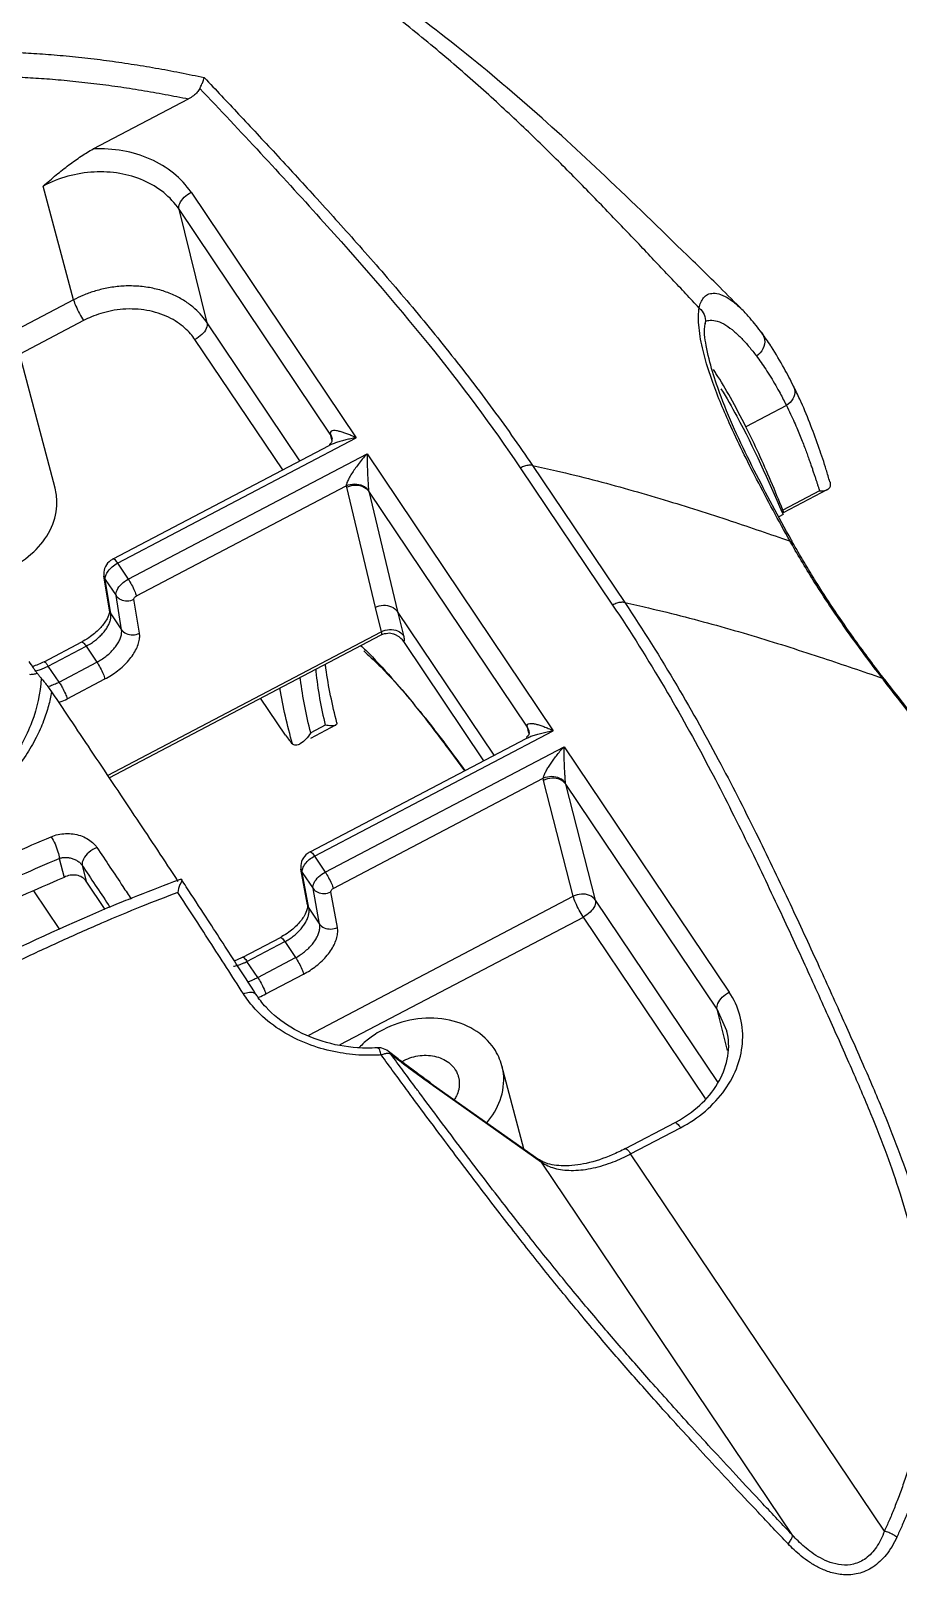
# Model space of a CAD drawing. Header units: inches. Extents: x 157915 to 159347, y -49911 to -48898.
# Drawn here: x 158928.62 to 158941.2, y -49774.02 to -49751.63 of the extents above; entities that cross this region are included whole.
import ezdxf

# ---------------------------------------------------------------- set-up
doc = ezdxf.new("R2010")
doc.units = ezdxf.units.IN
doc.header["$LTSCALE"] = 2
doc.header["$MEASUREMENT"] = 0
doc.layers.get('0').update_dxf_attribs({"linetype": 'CONTINUOUS'})

msp = doc.modelspace()

# ---------------------------------------------------------------- linework, layer by layer
at = {"color": 7, "linetype": 'Continuous'}
for p, q in [((158929.526, -49753.343), (158930.909, -49752.617)), ((158929.24, -49755.531), (158928.799, -49753.88)), ((158930.945, -49753.971), (158933.341, -49757.532)), ((158931.177, -49755.862), (158930.77, -49754.217)), ((158932.965, -49757.478), (158930.77, -49754.217)), ((158929.24, -49755.531), (158928.329, -49756.008)), ((158938.937, -49755.671), (158938.941, -49755.675)), ((158929.386, -49755.831), (158928.46, -49756.317)), ((158932.525, -49757.866), (158931.177, -49755.862)), ((158938.403, -49755.874), (158938.413, -49755.835)), ((158938.403, -49755.874), (158938.403, -49755.877)), ((158928.971, -49758.263), (158928.429, -49756.196)), ((158932.274, -49757.998), (158931.001, -49756.107)), ((158939.224, -49756.01), (158939.225, -49756.01)), ((158939.582, -49757.062), (158938.994, -49757.371)), ((158929.877, -49759.349), (158933.341, -49757.532)), ((158932.963, -49757.463), (158932.99, -49757.542)), ((158932.965, -49757.478), (158932.987, -49757.571)), ((158932.965, -49757.478), (158932.988, -49757.532)), ((158932.988, -49757.532), (158932.99, -49757.542)), ((158932.99, -49757.542), (158932.99, -49757.542)), ((158929.816, -49759.287), (158932.948, -49757.644)), ((158930.033, -49759.581), (158933.498, -49757.763)), ((158932.951, -49757.641), (158932.947, -49757.645)), ((158933.498, -49757.763), (158936.199, -49761.778)), ((158935.721, -49757.968), (158937.06, -49759.956)), ((158935.897, -49757.932), (158937.236, -49759.92)), ((158930.151, -49759.824), (158933.196, -49758.227)), ((158933.199, -49758.248), (158933.614, -49759.992)), ((158933.522, -49758.307), (158933.938, -49760.05)), ((158935.824, -49761.726), (158933.522, -49758.307)), ((158940.063, -49758.3), (158939.531, -49758.579)), ((158940.176, -49758.281), (158939.536, -49758.617)), ((158939.535, -49758.643), (158939.474, -49758.675)), ((158939.522, -49758.614), (158939.536, -49758.617)), ((158939.522, -49758.614), (158939.535, -49758.643)), ((158939.634, -49759.028), (158939.689, -49759.078)), ((158939.689, -49759.078), (158939.689, -49759.078)), ((158929.877, -49759.349), (158930.033, -49759.581)), ((158929.76, -49760.031), (158929.679, -49759.537)), ((158929.679, -49759.537), (158929.7, -49759.588)), ((158929.781, -49760.082), (158929.7, -49759.588)), ((158929.7, -49759.588), (158929.856, -49759.82)), ((158929.76, -49760.031), (158929.781, -49760.082)), ((158929.937, -49760.314), (158929.856, -49759.82)), ((158930.196, -49760.366), (158930.116, -49759.872)), ((158933.614, -49759.992), (158933.703, -49760.343)), ((158929.781, -49760.082), (158929.937, -49760.314)), ((158933.938, -49760.05), (158934.026, -49760.4)), ((158935.341, -49762.135), (158933.938, -49760.05)), ((158929.733, -49762.426), (158933.703, -49760.343)), ((158929.755, -49762.46), (158933.703, -49760.388)), ((158928.812, -49760.779), (158929.361, -49760.491)), ((158928.873, -49760.841), (158929.422, -49760.553)), ((158929.422, -49760.553), (158929.578, -49760.785)), ((158935.192, -49762.213), (158934.031, -49760.487)), ((158929.029, -49761.073), (158928.873, -49760.841)), ((158929.029, -49761.073), (158929.578, -49760.785)), ((158929.147, -49761.316), (158929.696, -49761.028)), ((158940.972, -49761.016), (158941.008, -49761.036)), ((158932.316, -49761.844), (158931.954, -49761.306)), ((158933.041, -49761.699), (158932.678, -49761.89)), ((158932.891, -49761.696), (158932.68, -49761.807)), ((158932.735, -49763.596), (158936.199, -49761.778)), ((158935.847, -49761.781), (158935.821, -49761.715)), ((158935.846, -49761.775), (158935.824, -49761.726)), ((158935.846, -49761.813), (158935.824, -49761.726)), ((158935.847, -49761.782), (158935.847, -49761.781)), ((158932.674, -49763.534), (158935.806, -49761.891)), ((158932.891, -49763.828), (158936.356, -49762.01)), ((158935.809, -49761.888), (158935.805, -49761.891)), ((158936.356, -49762.01), (158938.752, -49765.571)), ((158933.008, -49764.067), (158936.054, -49762.469)), ((158936.489, -49764.18), (158936.059, -49762.501)), ((158938.576, -49765.816), (158936.381, -49762.554)), ((158936.811, -49764.234), (158936.381, -49762.554)), ((158932.735, -49763.596), (158932.891, -49763.828)), ((158929.031, -49763.63), (158929.103, -49763.905)), ((158929.366, -49763.732), (158929.425, -49763.96)), ((158932.539, -49763.788), (158932.559, -49763.836)), ((158932.634, -49764.303), (158932.539, -49763.788)), ((158932.559, -49763.836), (158932.715, -49764.068)), ((158932.653, -49764.35), (158932.559, -49763.836)), ((158929.103, -49763.905), (158929.082, -49763.916)), ((158929.701, -49764.369), (158929.425, -49763.96)), ((158930.802, -49763.931), (158930.803, -49763.932)), ((158928.66, -49764.099), (158929.037, -49764.661)), ((158932.651, -49766.194), (158936.489, -49764.18)), ((158932.809, -49764.582), (158932.715, -49764.068)), ((158933.068, -49764.63), (158932.973, -49764.116)), ((158938.591, -49766.878), (158936.811, -49764.234)), ((158932.634, -49764.303), (158932.653, -49764.35)), ((158932.653, -49764.35), (158932.809, -49764.582)), ((158933.109, -49766.33), (158936.636, -49764.48)), ((158938.407, -49767.111), (158936.636, -49764.48)), ((158931.695, -49765.063), (158932.244, -49764.775)), ((158931.756, -49765.125), (158932.305, -49764.837)), ((158932.305, -49764.837), (158932.461, -49765.069)), ((158931.912, -49765.357), (158931.756, -49765.125)), ((158931.912, -49765.357), (158932.461, -49765.069)), ((158932.029, -49765.596), (158932.578, -49765.308)), ((158938.716, -49766.13), (158938.576, -49765.816)), ((158938.725, -49766.416), (158938.576, -49765.816)), ((158938.717, -49766.132), (158938.716, -49766.13)), ((158933.645, -49766.377), (158933.645, -49766.377)), ((158933.808, -49766.428), (158933.84, -49766.463)), ((158935.771, -49767.84), (158935.455, -49766.636)), ((158934.43, -49766.892), (158935.989, -49767.994)), ((158934.43, -49766.892), (158934.471, -49766.934)), ((158934.471, -49766.934), (158936.03, -49768.036)), ((158937.245, -49767.838), (158937.969, -49767.459)), ((158937.321, -49767.916), (158938.045, -49767.536)), ((158935.989, -49767.994), (158936.03, -49768.036)), ((158939.67, -49773.444), (158936.03, -49768.036)), ((158941.003, -49773.386), (158937.321, -49767.916))]:
    msp.add_line(p, q, dxfattribs=at)
for points in [[(158933.521, -49758.296), (158933.521, -49758.302), (158933.522, -49758.307)], [(158935.824, -49761.726), (158935.822, -49761.72), (158935.821, -49761.715)]]:
    msp.add_lwpolyline(points, dxfattribs=at)
for points, start_tangent, end_tangent in [([(158929.508, -49748.835), (158929.348, -49748.805), (158928.873, -49748.731), (158928.489, -49748.68), (158928.181, -49748.637), (158927.93, -49748.598), (158927.738, -49748.563), (158927.56, -49748.528), (158927.342, -49748.481), (158927.029, -49748.413), (158926.588, -49748.323), (158926.04, -49748.223), (158925.309, -49748.118), (158924.483, -49748.052), (158923.575, -49748.053), (158922.637, -49748.147), (158921.588, -49748.376), (158920.447, -49748.759), (158919.158, -49749.345), (158917.816, -49750.141), (158916.641, -49751.023), (158915.522, -49751.956), (158914.472, -49752.786), (158913.501, -49753.417), (158912.564, -49753.884), (158911.508, -49754.295), (158910.214, -49754.735), (158908.629, -49755.249), (158906.858, -49755.78), (158905.314, -49756.229), (158903.953, -49756.66), (158902.741, -49757.098), (158901.664, -49757.539), (158900.691, -49757.983), (158899.81, -49758.435), (158899.012, -49758.892), (158898.287, -49759.349), (158897.621, -49759.798), (158897.006, -49760.235), (158896.432, -49760.659), (158895.896, -49761.067), (158895.39, -49761.463), (158894.916, -49761.852), (158894.478, -49762.236), (158894.078, -49762.614), (158893.718, -49762.978), (158893.401, -49763.321), (158893.158, -49763.6)], (-0.980073, 0.19864), (-0.650439, -0.759558)), ([(158938.317, -49755.65), (158938.123, -49755.443), (158937.922, -49755.231), (158937.714, -49755.011), (158937.499, -49754.784), (158937.276, -49754.55), (158937.046, -49754.309), (158936.808, -49754.063), (158936.562, -49753.811), (158936.307, -49753.554), (158936.043, -49753.294), (158935.771, -49753.031), (158935.486, -49752.764), (158935.188, -49752.492), (158934.877, -49752.217), (158934.551, -49751.938), (158934.208, -49751.655), (158933.85, -49751.37), (158933.481, -49751.087), (158933.102, -49750.807), (158932.717, -49750.534), (158932.335, -49750.273), (158931.959, -49750.027), (158931.591, -49749.797), (158931.236, -49749.585), (158930.894, -49749.393), (158930.562, -49749.221), (158930.239, -49749.072), (158929.923, -49748.949), (158929.61, -49748.858), (158929.517, -49748.837)], (-0.684323, 0.729179), (-0.979539, 0.201256)), ([(158938.615, -49755.349), (158938.142, -49754.885), (158936.952, -49753.738), (158935.822, -49752.708), (158934.643, -49751.732), (158933.486, -49750.882), (158932.421, -49750.177), (158931.43, -49749.589), (158930.34, -49749.075), (158929.516, -49748.839)], (-0.71095, 0.703242), (-0.980018, 0.198911)), ([(158924.737, -49752.334), (158925.087, -49752.244), (158925.401, -49752.172), (158925.684, -49752.116), (158925.94, -49752.071), (158926.167, -49752.036), (158926.366, -49752.01), (158926.544, -49751.99), (158926.708, -49751.974), (158926.862, -49751.961), (158927.016, -49751.951), (158927.182, -49751.942), (158927.37, -49751.935), (158927.579, -49751.931), (158927.81, -49751.93), (158928.067, -49751.933), (158928.353, -49751.941), (158928.666, -49751.957), (158929.001, -49751.982), (158929.358, -49752.016), (158929.718, -49752.059), (158930.075, -49752.111), (158930.431, -49752.169), (158930.784, -49752.235), (158931.136, -49752.308)], (0.965415, 0.260719), (0.977319, -0.211772)), ([(158927.163, -49752.3), (158927.337, -49752.293), (158927.531, -49752.288), (158927.745, -49752.286), (158927.983, -49752.287), (158928.247, -49752.293), (158928.538, -49752.305), (158928.851, -49752.325), (158929.187, -49752.354), (158929.535, -49752.392), (158929.881, -49752.438), (158930.226, -49752.491), (158930.569, -49752.551), (158930.909, -49752.617)], (0.998753, 0.049916), (0.979559, -0.201155)), ([(158931.072, -49752.465), (158931.103, -49752.4), (158931.124, -49752.347), (158931.136, -49752.308)], (0.456644, 0.88965), (0.194619, 0.980879)), ([(158931.136, -49752.308), (158931.635, -49752.837), (158932.168, -49753.408), (158932.737, -49754.026), (158933.346, -49754.703), (158933.99, -49755.442), (158934.643, -49756.233), (158935.285, -49757.066), (158935.897, -49757.932)], (0.688734, -0.725014), (0.55833, -0.829619)), ([(158931.072, -49752.465), (158931.034, -49752.521), (158930.979, -49752.572), (158930.909, -49752.617)], (-0.456644, -0.88965), (-0.885505, -0.46463)), ([(158931.072, -49752.465), (158932.82, -49754.35), (158934.393, -49756.178), (158935.721, -49757.968)], (0.687787, -0.725913), (0.558331, -0.829618)), ([(158928.799, -49753.88), (158928.99, -49753.719), (158929.173, -49753.575), (158929.351, -49753.448), (158929.526, -49753.343)], (0.762771, 0.646668), (0.885505, 0.46463)), ([(158930.945, -49753.971), (158930.691, -49753.695), (158930.353, -49753.49), (158929.957, -49753.37), (158929.526, -49753.343)], (-0.55833, 0.829619), (-0.998966, -0.045474)), ([(158930.77, -49754.217), (158930.548, -49753.976), (158930.255, -49753.8), (158929.91, -49753.698), (158929.537, -49753.677), (158929.158, -49753.739), (158928.799, -49753.88)], (-0.55833, 0.829619), (-0.885505, -0.46463)), ([(158930.77, -49754.217), (158930.781, -49754.134), (158930.845, -49754.044), (158930.945, -49753.971)], (-0.240085, 0.970752), (0.885505, 0.46463)), ([(158931.177, -49755.862), (158931.1, -49755.762), (158931, -49755.661), (158930.872, -49755.561), (158930.717, -49755.473), (158930.538, -49755.402), (158930.341, -49755.354), (158930.134, -49755.331), (158929.924, -49755.334), (158929.722, -49755.362), (158929.537, -49755.408), (158929.377, -49755.466), (158929.24, -49755.531)], (-0.55833, 0.829619), (-0.885505, -0.46463)), ([(158929.24, -49755.531), (158929.273, -49755.621), (158929.326, -49755.731), (158929.386, -49755.831)], (0.257904, -0.966171), (0.55833, -0.829619)), ([(158938.317, -49755.65), (158938.34, -49755.569), (158938.38, -49755.502), (158938.439, -49755.454), (158938.52, -49755.435), (158938.626, -49755.453), (158938.752, -49755.517), (158938.873, -49755.611), (158938.937, -49755.671)], (0.186439, 0.982467), (0.708537, -0.705673)), ([(158938.942, -49755.675), (158938.615, -49755.349)], (-0.707339, 0.706874), (-0.71095, 0.703242)), ([(158931.001, -49756.107), (158930.937, -49756.024), (158930.854, -49755.939), (158930.747, -49755.857), (158930.618, -49755.783), (158930.469, -49755.724), (158930.305, -49755.684), (158930.132, -49755.665), (158929.957, -49755.667), (158929.789, -49755.69), (158929.634, -49755.729), (158929.501, -49755.778), (158929.386, -49755.831)], (-0.55833, 0.829619), (-0.885505, -0.46463)), ([(158938.308, -49755.872), (158938.317, -49755.65)], (-0.065513, 0.997852), (0.183913, 0.982943)), ([(158938.317, -49755.65), (158938.389, -49755.745), (158938.405, -49755.861), (158938.403, -49755.874)], (0.778436, -0.627724), (-0.172002, -0.985097)), ([(158939.225, -49756.01), (158939.055, -49755.798), (158938.937, -49755.671)], (-0.596737, 0.802437), (-0.708672, 0.705538)), ([(158931.177, -49755.862), (158931.166, -49755.944), (158931.101, -49756.034), (158931.001, -49756.107)], (0.240085, -0.970752), (-0.885505, -0.46463)), ([(158938.31, -49755.894), (158938.308, -49755.872)], (-0.078966, 0.996877), (-0.065513, 0.997852)), ([(158938.363, -49756.225), (158938.31, -49755.894)], (-0.223389, 0.974729), (-0.078966, 0.996877)), ([(158939.655, -49759.017), (158939.115, -49758.003), (158938.634, -49756.936), (158938.418, -49756.195), (158938.402, -49755.877)], (-0.487096, 0.873349), (0.190257, 0.981734)), ([(158938.41, -49755.841), (158938.474, -49755.826)], (0.925792, 0.378034), (0.997594, 0.069333)), ([(158938.474, -49755.826), (158938.578, -49755.84), (158938.702, -49755.898)], (0.997594, 0.069333), (0.850306, -0.526288)), ([(158938.702, -49755.898), (158938.821, -49755.986), (158938.933, -49756.092)], (0.850306, -0.526288), (0.694031, -0.719945)), ([(158939.634, -49759.028), (158939.15, -49758.133), (158938.753, -49757.315), (158938.499, -49756.687), (158938.363, -49756.225)], (-0.489409, 0.872054), (-0.223389, 0.974729)), ([(158938.933, -49756.092), (158939.04, -49756.211)], (0.694031, -0.719945), (0.644945, -0.764229)), ([(158939.04, -49756.211), (158939.146, -49756.344)], (0.644945, -0.764229), (0.606539, -0.795053)), ([(158939.224, -49756.011), (158939.264, -49756.107), (158939.242, -49756.241), (158939.147, -49756.346)], (0.590078, -0.807347), (-0.847661, -0.530538)), ([(158939.355, -49756.199), (158939.225, -49756.01)], (-0.545884, 0.837861), (-0.595238, 0.803549)), ([(158939.365, -49756.213), (158939.357, -49756.202), (158939.355, -49756.199)], (-0.542566, 0.840013), (-0.545884, 0.837861)), ([(158939.684, -49756.781), (158939.548, -49756.521), (158939.365, -49756.213)], (-0.448669, 0.893698), (-0.542566, 0.840013)), ([(158939.146, -49756.344), (158939.281, -49756.535), (158939.426, -49756.772)], (0.604813, -0.796367), (0.497539, -0.867442)), ([(158938.994, -49757.371), (158938.77, -49756.948), (158938.56, -49756.597), (158938.523, -49756.542)], (-0.453983, 0.89101), (-0.569023, 0.822321)), ([(158938.632, -49756.82), (158938.862, -49757.219), (158939.522, -49758.614)], (0.524315, -0.851524), (0.40402, -0.91475)), ([(158939.426, -49756.772), (158939.49, -49756.886)], (0.497539, -0.867442), (0.47795, -0.878387)), ([(158939.49, -49756.886), (158939.582, -49757.062)], (0.47795, -0.878387), (0.453542, -0.891235)), ([(158939.684, -49756.781), (158939.703, -49756.845), (158939.675, -49756.966), (158939.582, -49757.062)], (0.444381, -0.895838), (-0.852726, -0.522359)), ([(158939.775, -49756.97), (158939.684, -49756.781)], (-0.415448, 0.909617), (-0.448354, 0.893856)), ([(158939.582, -49757.062), (158939.643, -49757.188), (158939.696, -49757.304), (158939.742, -49757.411), (158939.783, -49757.509), (158939.819, -49757.601), (158939.852, -49757.686), (158939.881, -49757.765), (158939.908, -49757.839), (158939.931, -49757.906), (158939.953, -49757.968), (158939.972, -49758.025), (158939.99, -49758.077), (158940.006, -49758.125), (158940.021, -49758.171), (158940.035, -49758.215), (158940.049, -49758.258)], (0.44858, -0.893743), (0.310286, -0.950643)), ([(158939.795, -49757.014), (158939.775, -49756.97)], (-0.408497, 0.91276), (-0.415448, 0.909617)), ([(158940.16, -49757.994), (158940.056, -49757.684), (158939.937, -49757.356), (158939.795, -49757.014)], (-0.282311, 0.959323), (-0.408497, 0.91276)), ([(158933.341, -49757.532), (158933.277, -49757.502), (158933.219, -49757.478), (158933.163, -49757.457), (158933.108, -49757.441), (158933.057, -49757.43), (158933.011, -49757.427), (158932.976, -49757.435), (158932.963, -49757.463)], (-0.900551, 0.434751), (0.055111, -0.99848)), ([(158932.963, -49757.463), (158932.965, -49757.478)], (0.050442, -0.998727), (0.222919, -0.974837)), ([(158932.986, -49757.543), (158932.989, -49757.563), (158932.978, -49757.605)], (0.187564, -0.982252), (-0.650686, -0.759347)), ([(158933.341, -49757.532), (158933.263, -49757.545), (158933.192, -49757.561), (158933.122, -49757.579), (158933.054, -49757.6), (158932.99, -49757.624)], (-0.98768, -0.156485), (-0.919346, -0.39345)), ([(158939.531, -49758.579), (158939.358, -49758.162), (158939.18, -49757.758), (158938.994, -49757.371)], (-0.381347, 0.924432), (-0.453983, 0.89101)), ([(158932.978, -49757.605), (158932.955, -49757.636)], (-0.650686, -0.759347), (0.776382, -0.630263)), ([(158932.99, -49757.624), (158932.947, -49757.644)], (-0.919346, -0.39345), (-0.886557, -0.46262)), ([(158933.498, -49757.763), (158933.429, -49757.842), (158933.371, -49757.916), (158933.32, -49757.985), (158933.274, -49758.054), (158933.235, -49758.12), (158933.207, -49758.18), (158933.196, -49758.227)], (-0.672499, -0.740098), (-0.031443, -0.999506)), ([(158933.498, -49757.763), (158933.498, -49757.856), (158933.501, -49757.942), (158933.503, -49758.023), (158933.507, -49758.103), (158933.512, -49758.179), (158933.516, -49758.246), (158933.521, -49758.296)], (0.002515, -0.999997), (0.095338, -0.995445)), ([(158935.897, -49757.932), (158935.844, -49757.929), (158935.784, -49757.941), (158935.721, -49757.968)], (-0.977484, 0.211008), (-0.885505, -0.46463)), ([(158935.897, -49757.932), (158936.244, -49758.01), (158936.775, -49758.14), (158937.808, -49758.43), (158938.779, -49758.738), (158939.634, -49759.028)], (0.977484, -0.211008), (0.94496, -0.327185)), ([(158940.213, -49758.17), (158940.16, -49757.994)], (-0.329393, 0.944193), (-0.282311, 0.959323)), ([(158933.196, -49758.227), (158933.317, -49758.2), (158933.436, -49758.226), (158933.521, -49758.296)], (0.906739, 0.421693), (0.553601, -0.832782)), ([(158933.196, -49758.227), (158933.199, -49758.248)], (0.110959, -0.993825), (0.231708, -0.972785)), ([(158933.199, -49758.248), (158933.32, -49758.216), (158933.438, -49758.237), (158933.522, -49758.307)], (0.887769, 0.460289), (0.55486, -0.831944)), ([(158940.177, -49758.281), (158940.185, -49758.276), (158940.216, -49758.244), (158940.223, -49758.2)], (0.882548, 0.470222), (-0.095245, 0.995454)), ([(158940.223, -49758.2), (158940.215, -49758.169)], (-0.095245, 0.995454), (-0.382301, 0.924038)), ([(158928.363, -49759.397), (158928.699, -49759.149), (158928.92, -49758.826), (158928.998, -49758.47), (158928.971, -49758.262)], (0.885505, 0.46463), (-0.253511, 0.967332)), ([(158940.049, -49758.258), (158940.063, -49758.3)], (0.310286, -0.950643), (0.306388, -0.951907)), ([(158940.063, -49758.301), (158940.135, -49758.296), (158940.177, -49758.281)], (0.998989, -0.044951), (0.882548, 0.470222)), ([(158939.54, -49758.605), (158939.531, -49758.579)], (-0.153864, 0.988092), (-0.381347, 0.924432)), ([(158939.536, -49758.617), (158939.54, -49758.605)], (0.95491, 0.296896), (-0.153864, 0.988092)), ([(158939.669, -49759.09), (158939.634, -49759.028)], (-0.494049, 0.869434), (-0.488934, 0.872321)), ([(158939.689, -49759.078), (158939.655, -49759.017)], (-0.488814, 0.872388), (-0.487096, 0.873349)), ([(158940.972, -49761.016), (158940.465, -49760.334), (158940.017, -49759.668), (158939.669, -49759.09)], (-0.612631, 0.790369), (-0.494049, 0.869434)), ([(158940.985, -49761.007), (158940.55, -49760.422), (158940.036, -49759.659), (158939.689, -49759.078)], (-0.611203, 0.791474), (-0.488958, 0.872307)), ([(158929.777, -49759.312), (158929.702, -49759.399)], (-0.798367, -0.602171), (-0.458327, -0.888784)), ([(158929.816, -49759.287), (158929.777, -49759.312)], (-0.885679, -0.464298), (-0.798367, -0.602171)), ([(158929.801, -49759.4), (158929.877, -49759.349)], (0.766878, 0.641793), (0.885435, 0.464763)), ([(158929.816, -49759.288), (158929.837, -49759.298), (158929.877, -49759.349)], (0.994939, 0.100484), (0.55833, -0.829619)), ([(158929.702, -49759.399), (158929.677, -49759.51)], (-0.458327, -0.888784), (0.035888, -0.999356)), ([(158929.677, -49759.51), (158929.679, -49759.535)], (0.035888, -0.999356), (0.155543, -0.987829)), ([(158929.7, -49759.588), (158929.706, -49759.529), (158929.742, -49759.463), (158929.801, -49759.4)], (-0.169759, 0.985486), (0.766878, 0.641793)), ([(158929.856, -49759.82), (158929.871, -49759.739), (158929.935, -49759.652), (158930.033, -49759.581)], (-0.169745, 0.985488), (0.885445, 0.464745)), ([(158930.033, -49759.581), (158930.082, -49759.663), (158930.125, -49759.752), (158930.151, -49759.824)], (0.55833, -0.829619), (0.245902, -0.969295)), ([(158929.759, -49760.031), (158929.76, -49760.055), (158929.726, -49760.154)], (0.140571, -0.990071), (-0.486411, -0.87373)), ([(158929.856, -49759.82), (158929.9, -49759.863)], (0.554128, -0.832431), (0.834004, -0.551758)), ([(158929.9, -49759.863), (158929.924, -49759.876), (158930.019, -49759.895), (158930.116, -49759.872)], (0.834004, -0.551758), (0.898854, 0.438247)), ([(158930.116, -49759.872), (158930.119, -49759.856), (158930.132, -49759.838), (158930.151, -49759.824)], (-0.162159, 0.986765), (0.885409, 0.464813)), ([(158933.615, -49759.992), (158933.735, -49759.96), (158933.853, -49759.981), (158933.938, -49760.05)], (0.885505, 0.46463), (0.555009, -0.831845)), ([(158937.236, -49759.92), (158937.183, -49759.917), (158937.122, -49759.93), (158937.06, -49759.956)], (-0.977484, 0.211008), (-0.885505, -0.46463)), ([(158937.06, -49759.956), (158937.816, -49761.158), (158938.448, -49762.291), (158938.985, -49763.345), (158939.448, -49764.309), (158939.849, -49765.174), (158940.205, -49765.959), (158940.524, -49766.676), (158940.803, -49767.33), (158941.037, -49767.928), (158941.226, -49768.478), (158941.379, -49769.003)], (0.558323, -0.829624), (0.253931, -0.967222)), ([(158937.236, -49759.92), (158937.583, -49759.998), (158938.113, -49760.129), (158939.146, -49760.418), (158940.118, -49760.727), (158940.972, -49761.016)], (0.977485, -0.211007), (0.94496, -0.327185)), ([(158937.236, -49759.92), (158937.996, -49761.129), (158938.631, -49762.266), (158939.17, -49763.324), (158939.634, -49764.29), (158940.036, -49765.156), (158940.392, -49765.942), (158940.712, -49766.66), (158940.991, -49767.317), (158941.228, -49767.919), (158941.419, -49768.474), (158941.575, -49769.006), (158941.695, -49769.525), (158941.778, -49770.033), (158941.819, -49770.506), (158941.824, -49770.928), (158941.8, -49771.307), (158941.756, -49771.65), (158941.698, -49771.964), (158941.63, -49772.248), (158941.556, -49772.506), (158941.48, -49772.739), (158941.403, -49772.952), (158941.327, -49773.145), (158941.254, -49773.318), (158941.183, -49773.475)], (0.558326, -0.829622), (-0.422665, -0.906286)), ([(158929.726, -49760.154), (158929.634, -49760.282)], (-0.486411, -0.87373), (-0.669168, -0.743111)), ([(158929.693, -49760.33), (158929.729, -49760.277), (158929.756, -49760.225), (158929.774, -49760.174), (158929.782, -49760.126), (158929.781, -49760.082)], (0.608116, 0.793848), (-0.157209, 0.987565)), ([(158929.378, -49760.482), (158929.361, -49760.491)], (-0.876597, -0.481226), (-0.885633, -0.464386)), ([(158929.487, -49760.412), (158929.378, -49760.482)], (-0.809765, -0.586755), (-0.876597, -0.481226)), ([(158929.484, -49760.517), (158929.544, -49760.476), (158929.599, -49760.43), (158929.65, -49760.381)], (0.844612, 0.535378), (0.682427, 0.730953)), ([(158929.634, -49760.282), (158929.487, -49760.412)], (-0.669168, -0.743111), (-0.809765, -0.586755)), ([(158929.578, -49760.785), (158929.644, -49760.746), (158929.709, -49760.701), (158929.77, -49760.649), (158929.824, -49760.593), (158929.869, -49760.533), (158929.904, -49760.474), (158929.928, -49760.416), (158929.938, -49760.362), (158929.937, -49760.314)], (0.885502, 0.464636), (-0.157237, 0.987561)), ([(158929.65, -49760.381), (158929.693, -49760.33)], (0.682427, 0.730953), (0.608116, 0.793848)), ([(158929.696, -49761.028), (158929.789, -49760.974), (158929.879, -49760.91), (158929.964, -49760.837), (158930.04, -49760.758), (158930.103, -49760.675), (158930.152, -49760.591), (158930.184, -49760.509), (158930.199, -49760.433), (158930.196, -49760.366)], (0.885495, 0.464649), (-0.161354, 0.986897)), ([(158929.937, -49760.314), (158930.004, -49760.37), (158930.099, -49760.389), (158930.196, -49760.366)], (0.554128, -0.832432), (0.898854, 0.438249)), ([(158933.703, -49760.343), (158933.824, -49760.31)], (0.885505, 0.46463), (0.998671, 0.051546)), ([(158933.703, -49760.343), (158933.708, -49760.37), (158933.706, -49760.386), (158933.703, -49760.388)], (0.245902, -0.969295), (-0.966562, -0.256434)), ([(158933.703, -49760.388), (158933.8, -49760.363)], (0.885505, 0.46463), (0.991793, 0.127851)), ([(158933.8, -49760.363), (158933.881, -49760.374)], (0.991793, 0.127851), (0.893812, -0.448442)), ([(158933.824, -49760.31), (158933.942, -49760.331)], (0.998671, 0.051546), (0.911222, -0.411916)), ([(158933.881, -49760.374), (158933.898, -49760.384)], (0.893812, -0.448442), (0.866374, -0.499395)), ([(158933.937, -49760.402), (158933.899, -49760.381)], (-0.857707, 0.51414), (-0.905685, 0.423951)), ([(158934.031, -49760.487), (158933.937, -49760.402)], (-0.55833, 0.829619), (-0.857707, 0.51414)), ([(158933.942, -49760.331), (158934.026, -49760.4)], (0.911222, -0.411916), (0.555009, -0.831845)), ([(158934.026, -49760.4), (158934.036, -49760.454)], (0.245902, -0.969295), (0.091309, -0.995823)), ([(158934.036, -49760.454), (158934.031, -49760.487)], (0.091309, -0.995823), (-0.580376, -0.814349)), ([(158929.361, -49760.492), (158929.382, -49760.502), (158929.422, -49760.553)], (0.994939, 0.100484), (0.55833, -0.829619)), ([(158929.422, -49760.553), (158929.484, -49760.517)], (0.885504, 0.464632), (0.844612, 0.535378)), ([(158933.404, -49760.541), (158933.478, -49760.612)], (0.72253, -0.69134), (0.711252, -0.702938)), ([(158933.449, -49760.621), (158933.472, -49760.641)], (0.741769, -0.670655), (0.73994, -0.672673)), ([(158933.472, -49760.641), (158933.696, -49760.854), (158934.478, -49761.779), (158934.911, -49762.359)], (0.73994, -0.672673), (0.589277, -0.807931)), ([(158933.478, -49760.612), (158933.854, -49761.012), (158934.447, -49761.729)], (0.711252, -0.702938), (0.613857, -0.789417)), ([(158928.591, -49760.774), (158928.656, -49760.868), (158928.68, -49760.902)], (0.55833, -0.829619), (0.588956, -0.808165)), ([(158928.812, -49760.779), (158928.641, -49760.848)], (-0.884595, -0.46636), (-0.964991, -0.262283)), ([(158928.68, -49760.912), (158928.744, -49760.895), (158928.809, -49760.871)], (0.980197, 0.198026), (0.922164, 0.3868)), ([(158928.68, -49760.902), (158928.713, -49760.946)], (0.588956, -0.808165), (0.606517, -0.795071)), ([(158928.809, -49760.871), (158928.847, -49760.854)], (0.922164, 0.3868), (0.900761, 0.434315)), ([(158928.812, -49760.78), (158928.832, -49760.79), (158928.864, -49760.827)], (0.994965, 0.100218), (0.520252, -0.854012)), ([(158928.847, -49760.854), (158928.873, -49760.841)], (0.900761, 0.434315), (0.885506, 0.464628)), ([(158928.864, -49760.827), (158928.873, -49760.841)], (0.520252, -0.854012), (0.55833, -0.829619)), ([(158929.578, -49760.785), (158929.627, -49760.867), (158929.67, -49760.956), (158929.696, -49761.028)], (0.55833, -0.829619), (0.245902, -0.969295)), ([(158932.752, -49760.887), (158932.755, -49760.919), (158932.891, -49761.696)], (0.093585, -0.995611), (0.22372, -0.974653)), ([(158933.06, -49761.665), (158932.9, -49760.873), (158932.892, -49760.812)], (-0.245728, 0.969339), (-0.109463, 0.993991)), ([(158928.77, -49761.017), (158928.635, -49761.652), (158928.298, -49762.258), (158927.783, -49762.8), (158927.425, -49763.066)], (-0.051002, -0.998699), (-0.837392, -0.546604)), ([(158928.6, -49760.961), (158928.658, -49760.958), (158928.713, -49760.946)], (0.999731, -0.023182), (0.955483, 0.295048)), ([(158928.713, -49760.946), (158928.743, -49760.985)], (0.606543, -0.795051), (0.630176, -0.776452)), ([(158928.743, -49760.985), (158928.771, -49761.017)], (0.630176, -0.776452), (0.664539, -0.747254)), ([(158928.771, -49761.017), (158928.8, -49761.052), (158928.835, -49761.096)], (0.664485, -0.747301), (0.607752, -0.794127)), ([(158928.835, -49761.096), (158928.875, -49761.15), (158928.921, -49761.215)], (0.607752, -0.794127), (0.558103, -0.829771)), ([(158928.886, -49761.131), (158928.958, -49761.106)], (0.960568, 0.278044), (0.925522, 0.378693)), ([(158928.958, -49761.106), (158929.029, -49761.073)], (0.925522, 0.378693), (0.88551, 0.464621)), ([(158929.029, -49761.073), (158929.064, -49761.13)], (0.55833, -0.829619), (0.495686, -0.868502)), ([(158929.064, -49761.13), (158929.078, -49761.155), (158929.121, -49761.244)], (0.495686, -0.868502), (0.398509, -0.917165)), ([(158932.68, -49761.807), (158932.531, -49761.036), (158932.527, -49761.004)], (-0.238954, 0.971031), (-0.112644, 0.993635)), ([(158940.995, -49761.046), (158940.972, -49761.016)], (-0.612582, 0.790407), (-0.612338, 0.790596)), ([(158941.008, -49761.036), (158940.985, -49761.007)], (-0.6126, 0.790393), (-0.611203, 0.791474)), ([(158945.916, -49766.945), (158945.179, -49766.104), (158944.446, -49765.264), (158943.633, -49764.315), (158942.742, -49763.243), (158941.81, -49762.085), (158940.995, -49761.046)], (-0.659879, 0.751372), (-0.612582, 0.790407)), ([(158945.926, -49766.936), (158944.691, -49765.523), (158943.323, -49763.921), (158942.043, -49762.352), (158941.008, -49761.036)], (-0.659213, 0.751957), (-0.612615, 0.790382)), ([(158928.921, -49761.216), (158928.876, -49761.417), (158928.805, -49761.637), (158928.698, -49761.877), (158928.546, -49762.136), (158928.34, -49762.413), (158928.064, -49762.705), (158927.703, -49763.005), (158927.481, -49763.156)], (-0.167525, -0.985868), (-0.84463, -0.53535)), ([(158928.921, -49761.215), (158929.526, -49762.117), (158930.156, -49763.06), (158930.754, -49763.963)], (0.558103, -0.829771), (0.550117, -0.835088)), ([(158929.025, -49761.371), (158929.048, -49761.362)], (0.934497, 0.355971), (0.925886, 0.377802)), ([(158929.048, -49761.362), (158929.147, -49761.316)], (0.925886, 0.377802), (0.885518, 0.464605)), ([(158929.121, -49761.244), (158929.147, -49761.316)], (0.398509, -0.917165), (0.245902, -0.969295)), ([(158932.415, -49761.971), (158932.233, -49761.159)], (-0.258286, 0.966069), (-0.159874, 0.987137)), ([(158932.68, -49761.807), (158932.609, -49761.903), (158932.534, -49761.965), (158932.525, -49761.97)], (-0.504455, -0.863438), (-0.877476, -0.47962)), ([(158932.981, -49761.71), (158932.891, -49761.696)], (-0.998312, 0.058084), (-0.96649, 0.256704)), ([(158933.042, -49761.699), (158933.038, -49761.701), (158932.981, -49761.71)], (-0.848473, -0.529238), (-0.998312, 0.058084)), ([(158933.06, -49761.665), (158933.061, -49761.675), (158933.042, -49761.699)], (0.260688, -0.965423), (-0.848473, -0.529238)), ([(158934.447, -49761.729), (158934.497, -49761.793)], (0.613857, -0.789417), (0.610495, -0.79202)), ([(158934.497, -49761.793), (158934.647, -49761.99), (158934.917, -49762.355)], (0.610495, -0.79202), (0.587293, -0.809375)), ([(158935.821, -49761.715), (158935.829, -49761.686), (158935.858, -49761.674), (158935.9, -49761.674), (158935.949, -49761.683)], (-0.147392, 0.989078), (0.973547, -0.228486)), ([(158935.844, -49761.782), (158935.848, -49761.805), (158935.837, -49761.85)], (0.177902, -0.984048), (-0.625918, -0.779889)), ([(158935.846, -49761.775), (158935.847, -49761.782)], (0.243615, -0.969872), (0.151321, -0.988485)), ([(158935.949, -49761.683), (158936.004, -49761.698), (158936.063, -49761.719), (158936.127, -49761.745), (158936.199, -49761.778)], (0.973547, -0.228486), (0.900516, -0.434824)), ([(158935.959, -49761.832), (158936.032, -49761.812), (158936.111, -49761.794), (158936.199, -49761.778)], (0.95836, 0.285562), (0.98767, 0.156552)), ([(158932.316, -49761.844), (158932.37, -49761.918), (158932.415, -49761.971)], (0.55833, -0.829619), (0.704976, -0.709231)), ([(158932.525, -49761.97), (158932.465, -49761.988), (158932.414, -49761.97)], (-0.877476, -0.47962), (-0.704981, 0.709226)), ([(158935.837, -49761.85), (158935.814, -49761.883)], (-0.625918, -0.779889), (0.899571, -0.436774)), ([(158935.805, -49761.891), (158935.828, -49761.88), (158935.891, -49761.854), (158935.959, -49761.832)], (0.885292, 0.465036), (0.95836, 0.285562)), ([(158936.054, -49762.469), (158936.066, -49762.425), (158936.09, -49762.374), (158936.121, -49762.319), (158936.157, -49762.263), (158936.197, -49762.205), (158936.244, -49762.143), (158936.297, -49762.077), (158936.356, -49762.01)], (0.105282, 0.994442), (0.672414, 0.740175)), ([(158936.378, -49762.539), (158936.374, -49762.491), (158936.37, -49762.433), (158936.366, -49762.371), (158936.363, -49762.306), (158936.36, -49762.238), (158936.358, -49762.166), (158936.356, -49762.089), (158936.356, -49762.01)], (-0.100349, 0.994952), (-0.00233, 0.999997)), ([(158936.378, -49762.539), (158936.294, -49762.47), (158936.176, -49762.444), (158936.054, -49762.469)], (-0.563448, 0.826151), (-0.915623, -0.402037)), ([(158936.059, -49762.501), (158936.056, -49762.485), (158936.054, -49762.469)], (-0.248313, 0.96868), (-0.085704, 0.996321)), ([(158936.381, -49762.554), (158936.297, -49762.487), (158936.18, -49762.468), (158936.059, -49762.501)], (-0.56187, 0.827225), (-0.887886, -0.460063)), ([(158936.381, -49762.554), (158936.378, -49762.539)], (-0.255875, 0.96671), (-0.096645, 0.995319)), ([(158925.907, -49764.696), (158926.43, -49764.453), (158926.917, -49764.224), (158927.378, -49764.008), (158927.846, -49763.79), (158928.359, -49763.558), (158928.915, -49763.316)], (0.908313, 0.41829), (0.920964, 0.389648)), ([(158928.915, -49763.316), (158929.016, -49763.284), (158929.124, -49763.27), (158929.234, -49763.275), (158929.339, -49763.299), (158929.435, -49763.342), (158929.517, -49763.4), (158929.58, -49763.472)], (0.920931, 0.389726), (0.555238, -0.831691)), ([(158928.915, -49763.316), (158928.971, -49763.419), (158929.013, -49763.534), (158929.031, -49763.63)], (0.554139, -0.832424), (0.039474, -0.999221)), ([(158929.031, -49763.63), (158929.082, -49763.618), (158929.137, -49763.616), (158929.192, -49763.623), (158929.245, -49763.639), (158929.293, -49763.663), (158929.334, -49763.695), (158929.366, -49763.732)], (0.950383, 0.311083), (0.550105, -0.835096)), ([(158929.58, -49763.472), (158929.462, -49763.544), (158929.382, -49763.642), (158929.366, -49763.732)], (-0.926938, -0.375214), (0.243817, -0.969821)), ([(158929.58, -49763.472), (158929.768, -49763.755), (158929.956, -49764.038), (158930.076, -49764.22)], (0.555318, -0.831638), (0.551295, -0.83431)), ([(158932.634, -49763.56), (158932.559, -49763.649), (158932.536, -49763.759)], (-0.793074, -0.609126), (0.046131, -0.998935)), ([(158932.674, -49763.534), (158932.634, -49763.56)], (-0.885811, -0.464047), (-0.793074, -0.609126)), ([(158932.66, -49763.647), (158932.735, -49763.596)], (0.765481, 0.643458), (0.885424, 0.464783)), ([(158932.674, -49763.535), (158932.694, -49763.544), (158932.735, -49763.596)], (0.998805, 0.048879), (0.55833, -0.829619)), ([(158926.032, -49765.003), (158926.558, -49764.76), (158927.046, -49764.531), (158927.506, -49764.315), (158927.973, -49764.099), (158928.482, -49763.869), (158929.031, -49763.63)], (0.909006, 0.416784), (0.920746, 0.390164)), ([(158929.366, -49763.732), (158929.555, -49764.017), (158929.743, -49764.3), (158929.77, -49764.342)], (0.55419, -0.83239), (0.551226, -0.834356)), ([(158932.536, -49763.759), (158932.539, -49763.787)], (0.046131, -0.998935), (0.175556, -0.984469)), ([(158932.559, -49763.836), (158932.565, -49763.776), (158932.6, -49763.71), (158932.66, -49763.647)], (-0.173681, 0.984802), (0.765481, 0.643458)), ([(158932.715, -49764.068), (158932.729, -49763.986), (158932.794, -49763.899), (158932.891, -49763.828)], (-0.173378, 0.984855), (0.885435, 0.464763)), ([(158932.891, -49763.828), (158932.939, -49763.908), (158932.982, -49763.995), (158933.008, -49764.067)], (0.55833, -0.829619), (0.261713, -0.965146)), ([(158929.082, -49763.916), (158928.488, -49764.174), (158927.886, -49764.447), (158927.285, -49764.728), (158926.689, -49765.008), (158926.105, -49765.28)], (-0.921531, -0.388306), (-0.908215, -0.418504)), ([(158929.191, -49763.875), (158929.103, -49763.905)], (-0.986417, -0.164259), (-0.885505, -0.46463)), ([(158929.425, -49763.96), (158929.367, -49763.905), (158929.284, -49763.875), (158929.191, -49763.875)], (-0.55833, 0.829619), (-0.986417, -0.164259)), ([(158930.692, -49763.971), (158930.095, -49764.201)], (-0.938499, -0.345281), (-0.928117, -0.372289)), ([(158930.746, -49763.951), (158930.692, -49763.971)], (-0.939472, -0.342627), (-0.938499, -0.345281)), ([(158930.801, -49763.931), (158930.746, -49763.951)], (-0.940456, -0.339916), (-0.939472, -0.342627)), ([(158930.805, -49763.93), (158930.784, -49764.01), (158930.753, -49764.125)], (0.681084, -0.732205), (-0.246897, -0.969042)), ([(158930.876, -49764.044), (158930.803, -49763.931)], (-0.549002, 0.835821), (-0.54962, 0.835415)), ([(158931.83, -49765.512), (158931.601, -49765.157), (158931.162, -49764.48), (158930.876, -49764.044)], (-0.539805, 0.84179), (-0.549002, 0.835821)), ([(158930.753, -49764.125), (158930.225, -49764.329), (158929.647, -49764.57), (158929.034, -49764.842), (158928.425, -49765.125), (158927.861, -49765.394), (158927.353, -49765.638), (158926.902, -49765.854), (158926.5, -49766.044)], (-0.937263, -0.348623), (-0.906291, -0.422654)), ([(158930.095, -49764.201), (158929.821, -49764.312)], (-0.928117, -0.372289), (-0.923564, -0.383445)), ([(158931.704, -49765.593), (158931.214, -49764.832), (158930.753, -49764.125)], (-0.537753, 0.843102), (-0.549189, 0.835698)), ([(158932.715, -49764.068), (158932.782, -49764.122), (158932.877, -49764.14), (158932.973, -49764.116)], (0.562615, -0.826719), (0.899524, 0.436872)), ([(158932.973, -49764.116), (158932.976, -49764.099), (158932.989, -49764.082), (158933.008, -49764.067)], (-0.181617, 0.983369), (0.885404, 0.464822)), ([(158936.811, -49764.234), (158936.727, -49764.167), (158936.608, -49764.148), (158936.489, -49764.18)], (-0.56187, 0.827225), (-0.887886, -0.460063)), ([(158936.636, -49764.48), (158936.576, -49764.38), (158936.523, -49764.271), (158936.489, -49764.18)], (-0.55833, 0.829619), (-0.261713, 0.965146)), ([(158936.811, -49764.234), (158936.8, -49764.317), (158936.735, -49764.408), (158936.636, -49764.48)], (0.240085, -0.970752), (-0.885505, -0.46463)), ([(158929.821, -49764.312), (158929.471, -49764.461), (158927.715, -49765.271), (158926.39, -49765.9)], (-0.923564, -0.383445), (-0.9073, -0.420484)), ([(158932.599, -49764.441), (158932.507, -49764.571)], (-0.46301, -0.886353), (-0.665593, -0.746315)), ([(158932.573, -49764.609), (158932.608, -49764.555), (158932.633, -49764.501), (158932.65, -49764.448), (158932.657, -49764.397), (158932.653, -49764.35)], (0.584719, 0.811236), (-0.184512, 0.98283)), ([(158932.634, -49764.303), (158932.634, -49764.335), (158932.599, -49764.441)], (0.192231, -0.98135), (-0.46301, -0.886353)), ([(158932.364, -49764.7), (158932.261, -49764.765)], (-0.808924, -0.587913), (-0.876055, -0.482211)), ([(158932.507, -49764.571), (158932.364, -49764.7)], (-0.665593, -0.746315), (-0.808924, -0.587913)), ([(158932.367, -49764.801), (158932.426, -49764.759), (158932.481, -49764.712), (158932.531, -49764.662), (158932.573, -49764.609)], (0.841368, 0.540463), (0.584719, 0.811236)), ([(158932.461, -49765.069), (158932.527, -49765.03), (158932.591, -49764.984), (158932.651, -49764.931), (158932.705, -49764.873), (158932.749, -49764.812), (158932.782, -49764.75), (158932.804, -49764.689), (158932.813, -49764.633), (158932.809, -49764.582)], (0.885501, 0.464638), (-0.18453, 0.982827)), ([(158932.578, -49765.308), (158932.671, -49765.254), (158932.761, -49765.189), (158932.845, -49765.115), (158932.92, -49765.035), (158932.982, -49764.95), (158933.029, -49764.863), (158933.059, -49764.779), (158933.072, -49764.7), (158933.068, -49764.63)], (0.885495, 0.46465), (-0.180845, 0.983512)), ([(158932.809, -49764.582), (158932.877, -49764.636), (158932.971, -49764.654), (158933.068, -49764.63)], (0.562614, -0.82672), (0.899523, 0.436874)), ([(158932.261, -49764.765), (158932.244, -49764.775)], (-0.876055, -0.482211), (-0.885639, -0.464374)), ([(158932.244, -49764.776), (158932.264, -49764.785), (158932.305, -49764.837)], (0.998624, 0.052432), (0.55833, -0.829619)), ([(158932.305, -49764.837), (158932.367, -49764.801)], (0.885503, 0.464633), (0.841368, 0.540463)), ([(158931.562, -49765.194), (158931.617, -49765.181)], (0.983777, 0.179393), (0.96229, 0.272027)), ([(158931.695, -49765.063), (158931.573, -49765.115)], (-0.8849, -0.465781), (-0.946758, -0.321947)), ([(158931.617, -49765.181), (158931.626, -49765.178), (158931.691, -49765.155), (158931.73, -49765.138)], (0.96229, 0.272027), (0.901976, 0.431786)), ([(158931.695, -49765.064), (158931.715, -49765.073), (158931.756, -49765.125)], (0.998633, 0.052261), (0.55833, -0.829619)), ([(158931.73, -49765.138), (158931.756, -49765.125)], (0.901976, 0.431786), (0.885506, 0.464628)), ([(158932.461, -49765.069), (158932.509, -49765.148), (158932.552, -49765.236), (158932.578, -49765.308)], (0.55833, -0.829619), (0.261713, -0.965146)), ([(158931.767, -49765.414), (158931.768, -49765.414), (158931.841, -49765.389), (158931.912, -49765.357)], (0.964875, 0.26271), (0.88551, 0.464619)), ([(158931.912, -49765.357), (158931.96, -49765.437), (158932.003, -49765.524), (158932.015, -49765.553)], (0.55833, -0.829619), (0.363427, -0.931623)), ([(158931.704, -49765.593), (158931.794, -49765.57), (158931.862, -49765.579), (158931.886, -49765.601)], (0.928523, 0.371274), (0.5661, -0.824337)), ([(158931.773, -49765.693), (158931.704, -49765.593)], (-0.602981, 0.797755), (-0.537725, 0.843121)), ([(158931.886, -49765.601), (158931.83, -49765.512)], (-0.539224, 0.842162), (-0.539805, 0.84179)), ([(158933.359, -49766.376), (158932.849, -49766.282), (158932.392, -49766.079), (158932.032, -49765.789), (158931.886, -49765.6)], (-0.997767, 0.066787), (-0.539457, 0.842013)), ([(158931.93, -49765.642), (158932.029, -49765.596)], (0.927722, 0.373271), (0.885519, 0.464604)), ([(158932.015, -49765.553), (158932.029, -49765.596)], (0.363427, -0.931623), (0.261713, -0.965146)), ([(158938.576, -49765.816), (158938.587, -49765.733), (158938.652, -49765.644), (158938.752, -49765.571)], (-0.240085, 0.970752), (0.885505, 0.46463)), ([(158938.947, -49766.266), (158938.906, -49765.902), (158938.752, -49765.571)], (0.04497, 0.998988), (-0.55833, 0.829619)), ([(158931.945, -49765.887), (158931.773, -49765.693)], (-0.718647, 0.695375), (-0.602981, 0.797755)), ([(158933.378, -49766.481), (158933.018, -49766.432), (158932.637, -49766.321), (158932.267, -49766.136), (158931.945, -49765.887)], (-0.998082, 0.061914), (-0.718647, 0.695375)), ([(158935.454, -49766.637), (158935.342, -49766.389), (158935.049, -49766.114), (158934.639, -49765.965), (158934.176, -49765.965), (158933.73, -49766.114)], (-0.255369, 0.966844), (-0.885505, -0.46463)), ([(158933.538, -49766.236), (158933.384, -49766.373)], (-0.797065, -0.603894), (-0.689091, -0.724675)), ([(158933.62, -49766.178), (158933.538, -49766.236)], (-0.839487, -0.54338), (-0.797065, -0.603894)), ([(158933.73, -49766.114), (158933.62, -49766.178)], (-0.885505, -0.46463), (-0.839487, -0.54338)), ([(158938.045, -49767.536), (158938.406, -49767.293), (158938.689, -49766.985), (158938.873, -49766.635), (158938.947, -49766.266)], (0.885505, 0.46463), (0.04497, 0.998988)), ([(158938.324, -49767.21), (158938.584, -49766.895), (158938.724, -49766.541), (158938.727, -49766.176), (158938.716, -49766.13)], (0.737364, 0.675495), (-0.24303, 0.970019)), ([(158933.645, -49766.377), (158933.359, -49766.376)], (-0.998228, -0.059508), (-0.997767, 0.066787)), ([(158933.645, -49766.483), (158933.378, -49766.481)], (-0.999092, -0.042599), (-0.998082, 0.061914)), ([(158933.712, -49766.382), (158933.645, -49766.377)], (-0.975988, 0.217822), (-0.998205, -0.05989)), ([(158933.656, -49766.38), (158933.645, -49766.379)], (-0.962829, 0.270111), (-0.99257, -0.121678)), ([(158933.703, -49766.48), (158933.645, -49766.483)], (-0.997849, -0.065552), (-0.999092, -0.042599)), ([(158933.681, -49766.413), (158933.656, -49766.38)], (-0.357678, 0.933845), (-0.962829, 0.270111)), ([(158933.703, -49766.48), (158933.681, -49766.413)], (-0.28892, 0.957353), (-0.357678, 0.933845)), ([(158933.703, -49766.48), (158933.758, -49766.461)], (0.918657, 0.395056), (0.96977, 0.244022)), ([(158934.155, -49767.096), (158934.072, -49766.983), (158933.703, -49766.48)], (-0.594456, 0.804128), (-0.58999, 0.807411)), ([(158933.808, -49766.428), (158933.712, -49766.382)], (-0.786751, 0.61727), (-0.975988, 0.217822)), ([(158933.758, -49766.461), (158933.805, -49766.455)], (0.96977, 0.244022), (0.999568, -0.029381)), ([(158933.805, -49766.455), (158933.84, -49766.463)], (0.999568, -0.029381), (0.878507, -0.47773)), ([(158933.971, -49766.554), (158933.808, -49766.428)], (-0.794034, 0.607873), (-0.786819, 0.617184)), ([(158934.208, -49766.962), (158933.84, -49766.463)], (-0.595795, 0.803136), (-0.591814, 0.806074)), ([(158933.84, -49766.463), (158934.052, -49766.627)], (0.78682, -0.617183), (0.796181, -0.605059)), ([(158934.032, -49766.561), (158934.267, -49766.489)], (0.885505, 0.46463), (0.993204, 0.116383)), ([(158934.267, -49766.489), (158934.507, -49766.506), (158934.612, -49766.547)], (0.993204, 0.116383), (0.886803, -0.462147)), ([(158934.256, -49766.767), (158933.971, -49766.554)], (-0.807553, 0.589796), (-0.794034, 0.607873)), ([(158934.004, -49766.576), (158934.032, -49766.561)], (0.862257, 0.506471), (0.885505, 0.46463)), ([(158934.052, -49766.627), (158934.262, -49766.784)], (0.796181, -0.605059), (0.806007, -0.591906)), ([(158934.612, -49766.547), (158934.704, -49766.609), (158934.76, -49766.669)], (0.886803, -0.462147), (0.605595, -0.795773)), ([(158934.76, -49766.669), (158934.818, -49766.779), (158934.824, -49766.801)], (0.605595, -0.795773), (0.25199, -0.96773)), ([(158935.236, -49767.463), (158935.428, -49767.137), (158935.476, -49766.748), (158935.454, -49766.637)], (0.648703, 0.761042), (-0.255369, 0.966844)), ([(158934.254, -49767.023), (158934.208, -49766.962)], (-0.596324, 0.802744), (-0.595795, 0.803136)), ([(158934.43, -49766.892), (158934.256, -49766.767)], (-0.816633, 0.577157), (-0.807553, 0.589796)), ([(158934.262, -49766.784), (158934.424, -49766.901)], (0.806007, -0.591906), (0.81413, -0.580682)), ([(158934.424, -49766.901), (158934.471, -49766.934)], (0.81413, -0.580682), (0.816615, -0.577182)), ([(158934.824, -49766.801), (158934.827, -49766.981), (158934.794, -49767.075)], (0.25199, -0.96773), (-0.435172, -0.900347)), ([(158939.606, -49773.57), (158939.171, -49773.111), (158938.775, -49772.69), (158938.415, -49772.302), (158938.087, -49771.945), (158937.791, -49771.619), (158937.527, -49771.322), (158937.285, -49771.049), (158937.055, -49770.784), (158936.825, -49770.515), (158936.589, -49770.234), (158936.344, -49769.937), (158936.093, -49769.628), (158935.844, -49769.315), (158935.592, -49768.994), (158935.329, -49768.655), (158935.049, -49768.288), (158934.745, -49767.886), (158934.419, -49767.451), (158934.155, -49767.096)], (-0.68971, 0.724085), (-0.594456, 0.804128)), ([(158939.67, -49773.444), (158939.239, -49772.988), (158938.848, -49772.569), (158938.492, -49772.185), (158938.168, -49771.832), (158937.878, -49771.51), (158937.617, -49771.219), (158937.381, -49770.951), (158937.156, -49770.693), (158936.931, -49770.431), (158936.699, -49770.157), (158936.459, -49769.869), (158936.214, -49769.568), (158935.968, -49769.262), (158935.72, -49768.948), (158935.459, -49768.614), (158935.181, -49768.253), (158934.879, -49767.856), (158934.554, -49767.425), (158934.254, -49767.023)], (-0.687948, 0.72576), (-0.596324, 0.802744)), ([(158934.794, -49767.075), (158934.764, -49767.128)], (-0.435172, -0.900347), (-0.545652, -0.838012)), ([(158937.985, -49767.45), (158938.324, -49767.21)], (0.880764, 0.473555), (0.737364, 0.675495)), ([(158937.969, -49767.459), (158937.985, -49767.45)], (0.885505, 0.46463), (0.880764, 0.473555)), ([(158937.969, -49767.46), (158937.994, -49767.472), (158938.045, -49767.536)], (0.996428, 0.084449), (0.55833, -0.829619)), ([(158937.245, -49767.838), (158937.054, -49767.929)], (-0.88555, -0.464544), (-0.920179, -0.391497)), ([(158937.245, -49767.84), (158937.271, -49767.852), (158937.321, -49767.916)], (0.996417, 0.084579), (0.55833, -0.829619)), ([(158936.037, -49768.022), (158935.989, -49767.994)], (-0.88925, 0.457422), (-0.818404, 0.574643)), ([(158936.03, -49768.036), (158936.215, -49768.122)], (0.816928, -0.57674), (0.961917, -0.273342)), ([(158936.345, -49768.088), (158936.089, -49768.046), (158936.037, -49768.022)], (-0.99991, 0.013429), (-0.88925, 0.457422)), ([(158936.215, -49768.122), (158936.457, -49768.154), (158936.739, -49768.127), (158937.036, -49768.043)], (0.961917, -0.273342), (0.938914, 0.344151)), ([(158937.054, -49767.929), (158936.678, -49768.052), (158936.345, -49768.088)], (-0.920179, -0.391497), (-0.99991, 0.013429)), ([(158937.036, -49768.043), (158937.288, -49767.934)], (0.938914, 0.344151), (0.89243, 0.451185)), ([(158937.288, -49767.934), (158937.321, -49767.916)], (0.89243, 0.451185), (0.885485, 0.464667)), ([(158941.405, -49769.102), (158941.498, -49769.515), (158941.579, -49770.013), (158941.619, -49770.476), (158941.624, -49770.889), (158941.601, -49771.259), (158941.559, -49771.594), (158941.502, -49771.902), (158941.436, -49772.181), (158941.365, -49772.433), (158941.291, -49772.663), (158941.216, -49772.872), (158941.143, -49773.062), (158941.072, -49773.232), (158941.003, -49773.386)], (0.243578, -0.969881), (-0.418566, -0.908186)), ([(158939.606, -49773.57), (158939.643, -49773.519), (158939.665, -49773.476), (158939.67, -49773.444)], (0.630272, 0.776374), (-0.172438, 0.98502)), ([(158941.003, -49773.386), (158940.887, -49773.618), (158940.733, -49773.781), (158940.557, -49773.863), (158940.38, -49773.875), (158940.217, -49773.838), (158940.074, -49773.774), (158939.95, -49773.696), (158939.843, -49773.612), (158939.75, -49773.527), (158939.67, -49773.444)], (-0.3417, -0.939809), (-0.677866, 0.735185)), ([(158941.183, -49773.475), (158941.129, -49773.437), (158941.067, -49773.407), (158941.003, -49773.386)], (-0.778312, 0.627877), (-0.971062, 0.238829)), ([(158941.183, -49773.475), (158941.029, -49773.728), (158940.835, -49773.907), (158940.621, -49774.001), (158940.411, -49774.018), (158940.222, -49773.983), (158940.058, -49773.917), (158939.917, -49773.836), (158939.797, -49773.747), (158939.695, -49773.658), (158939.606, -49773.57)], (-0.421999, -0.906596), (-0.689716, 0.72408))]:
    msp.add_spline(points, degree=3, dxfattribs=dict(at, start_tangent=start_tangent, end_tangent=end_tangent))

doc.saveas('drawing.dxf')
